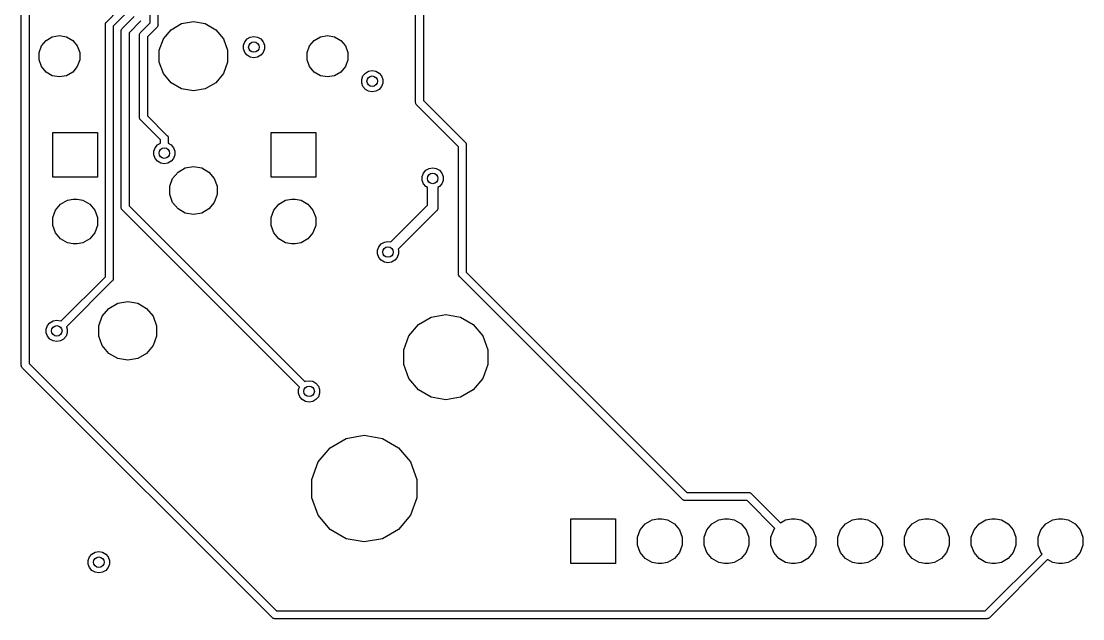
# Model space of a CAD drawing. Extents: x 98.4 to 159.2, y -134.3 to -90.8.
# Drawn here: x 98.55 to 138.93, y -134.25 to -111.52 of the extents above; entities that cross this region are included whole.
import ezdxf

# ---------------------------------------------------------------- set-up
doc = ezdxf.new("R2010")
doc.units = 0
doc.header["$MEASUREMENT"] = 0
doc.layers.add('BLACK', color=7, linetype='CONTINUOUS')

msp = doc.modelspace()

# ---------------------------------------------------------------- linework, layer by layer
at = {"layer": 'BLACK', "linetype": 'CONTINUOUS'}
for p, q in [((113.85, -109.407), (113.85, -114.538)), ((98.55, -124.593), (98.55, -109.768)), ((98.85, -109.713), (98.85, -124.538)), ((113.55, -114.593), (113.55, -109.462)), ((101.799, -111.535), (102.242, -111.092)), ((102.493, -111.265), (102.05, -111.708)), ((102.399, -111.784), (102.85, -111.333)), ((103.45, -111.581), (103.45, -111.166)), ((103.75, -111.153), (103.75, -111.637)), ((101.748, -111.633), (101.753, -111.614)), ((101.75, -111.653), (101.748, -111.633)), ((101.75, -121.238), (101.75, -111.653)), ((101.753, -111.614), (101.757, -111.594)), ((101.757, -111.594), (101.76, -111.588)), ((101.76, -111.588), (101.762, -111.582)), ((101.762, -111.582), (101.773, -111.565)), ((101.773, -111.565), (101.783, -111.548)), ((101.783, -111.548), (101.799, -111.535)), ((102.05, -111.708), (102.05, -121.293)), ((102.353, -111.862), (102.357, -111.843)), ((102.357, -111.843), (102.36, -111.837)), ((102.36, -111.837), (102.362, -111.83)), ((102.362, -111.83), (102.373, -111.814)), ((102.373, -111.814), (102.383, -111.797)), ((102.383, -111.797), (102.399, -111.784)), ((103.101, -111.505), (102.65, -111.957)), ((103.099, -111.932), (103.403, -111.628)), ((103.615, -111.84), (103.35, -112.105)), ((103.403, -111.628), (103.45, -111.581)), ((103.403, -111.628), (103.403, -111.628)), ((103.701, -111.754), (103.615, -111.84)), ((103.615, -111.84), (103.615, -111.84)), ((103.717, -111.741), (103.701, -111.754)), ((103.727, -111.724), (103.717, -111.741)), ((103.738, -111.708), (103.727, -111.724)), ((103.74, -111.701), (103.738, -111.708)), ((103.743, -111.695), (103.74, -111.701)), ((103.747, -111.676), (103.743, -111.695)), ((103.752, -111.656), (103.747, -111.676)), ((103.75, -111.637), (103.752, -111.656)), ((103.957, -112.19), (104.251, -111.839)), ((104.251, -111.839), (104.649, -111.61)), ((104.649, -111.61), (105.1, -111.53)), ((105.1, -111.53), (105.551, -111.61)), ((105.551, -111.61), (105.949, -111.839)), ((105.949, -111.839), (106.243, -112.19)), ((99.3185, -112.457), (99.4942, -112.247)), ((99.4942, -112.247), (99.7308, -112.111)), ((99.7308, -112.111), (100, -112.063)), ((100, -112.063), (100.269, -112.111)), ((100.269, -112.111), (100.506, -112.247)), ((100.506, -112.247), (100.682, -112.457)), ((102.348, -111.881), (102.353, -111.862)), ((102.35, -111.901), (102.348, -111.881)), ((102.35, -118.593), (102.35, -111.901)), ((102.65, -111.957), (102.65, -118.538)), ((103.048, -112.03), (103.053, -112.011)), ((103.05, -112.05), (103.048, -112.03)), ((103.05, -115.171), (103.05, -112.05)), ((103.053, -112.011), (103.057, -111.991)), ((103.057, -111.991), (103.06, -111.985)), ((103.06, -111.985), (103.062, -111.979)), ((103.062, -111.979), (103.073, -111.963)), ((103.073, -111.963), (103.083, -111.945)), ((103.083, -111.945), (103.099, -111.932)), ((103.35, -112.105), (103.35, -115.115)), ((103.8, -112.621), (103.957, -112.19)), ((106.243, -112.19), (106.4, -112.621)), ((107.048, -112.297), (107.139, -112.189)), ((107.139, -112.189), (107.261, -112.118)), ((107.261, -112.118), (107.4, -112.094)), ((107.4, -112.094), (107.539, -112.118)), ((107.539, -112.118), (107.661, -112.189)), ((107.661, -112.189), (107.752, -112.297)), ((109.518, -112.457), (109.694, -112.247)), ((109.694, -112.247), (109.931, -112.111)), ((109.931, -112.111), (110.2, -112.063)), ((110.2, -112.063), (110.469, -112.111)), ((110.469, -112.111), (110.706, -112.247)), ((110.706, -112.247), (110.882, -112.457)), ((99.225, -112.713), (99.3185, -112.457)), ((100.682, -112.457), (100.775, -112.713)), ((103.8, -113.079), (103.8, -112.621)), ((106.4, -112.621), (106.4, -113.079)), ((107, -112.429), (107.048, -112.297)), ((107, -112.571), (107, -112.429)), ((107.048, -112.703), (107, -112.571)), ((107.752, -112.297), (107.8, -112.429)), ((107.8, -112.571), (107.752, -112.703)), ((107.8, -112.429), (107.8, -112.571)), ((109.425, -112.713), (109.518, -112.457)), ((110.882, -112.457), (110.975, -112.713)), ((99.225, -112.987), (99.225, -112.713)), ((99.3185, -113.243), (99.225, -112.987)), ((100.775, -112.987), (100.682, -113.243)), ((100.775, -112.713), (100.775, -112.987)), ((107.139, -112.811), (107.048, -112.703)), ((107.261, -112.882), (107.139, -112.811)), ((107.4, -112.906), (107.261, -112.882)), ((107.539, -112.882), (107.4, -112.906)), ((107.661, -112.811), (107.539, -112.882)), ((107.752, -112.703), (107.661, -112.811)), ((109.425, -112.987), (109.425, -112.713)), ((109.518, -113.243), (109.425, -112.987)), ((110.975, -112.987), (110.882, -113.243)), ((110.975, -112.713), (110.975, -112.987)), ((99.4942, -113.453), (99.3185, -113.243)), ((99.7308, -113.589), (99.4942, -113.453)), ((100.506, -113.453), (100.269, -113.589)), ((100.682, -113.243), (100.506, -113.453)), ((103.957, -113.51), (103.8, -113.079)), ((106.4, -113.079), (106.243, -113.51)), ((109.694, -113.453), (109.518, -113.243)), ((109.931, -113.589), (109.694, -113.453)), ((110.706, -113.453), (110.469, -113.589)), ((110.882, -113.243), (110.706, -113.453)), ((111.639, -113.489), (111.761, -113.418)), ((111.761, -113.418), (111.9, -113.394)), ((111.9, -113.394), (112.039, -113.418)), ((112.039, -113.418), (112.161, -113.489)), ((100, -113.637), (99.7308, -113.589)), ((100.269, -113.589), (100, -113.637)), ((104.251, -113.861), (103.957, -113.51)), ((104.649, -114.09), (104.251, -113.861)), ((105.949, -113.861), (105.551, -114.09)), ((106.243, -113.51), (105.949, -113.861)), ((110.2, -113.637), (109.931, -113.589)), ((110.469, -113.589), (110.2, -113.637)), ((111.5, -113.729), (111.548, -113.597)), ((111.5, -113.871), (111.5, -113.729)), ((111.548, -114.003), (111.5, -113.871)), ((111.548, -113.597), (111.639, -113.489)), ((112.161, -113.489), (112.252, -113.597)), ((112.252, -113.597), (112.3, -113.729)), ((112.3, -113.871), (112.252, -114.003)), ((112.3, -113.729), (112.3, -113.871)), ((105.1, -114.17), (104.649, -114.09)), ((105.551, -114.09), (105.1, -114.17)), ((111.639, -114.111), (111.548, -114.003)), ((111.761, -114.182), (111.639, -114.111)), ((111.9, -114.206), (111.761, -114.182)), ((112.039, -114.182), (111.9, -114.206)), ((112.161, -114.111), (112.039, -114.182)), ((112.252, -114.003), (112.161, -114.111)), ((113.548, -114.613), (113.55, -114.593)), ((113.553, -114.632), (113.548, -114.613)), ((113.557, -114.652), (113.553, -114.632)), ((113.56, -114.658), (113.557, -114.652)), ((113.562, -114.664), (113.56, -114.658)), ((113.573, -114.681), (113.562, -114.664)), ((113.583, -114.698), (113.573, -114.681)), ((113.85, -114.538), (115.431, -116.119)), ((113.599, -114.711), (113.583, -114.698)), ((115.179, -116.292), (113.599, -114.711)), ((103.048, -115.191), (103.05, -115.171)), ((103.053, -115.21), (103.048, -115.191)), ((103.057, -115.229), (103.053, -115.21)), ((103.06, -115.235), (103.057, -115.229)), ((103.062, -115.242), (103.06, -115.235)), ((103.073, -115.258), (103.062, -115.242)), ((103.083, -115.275), (103.073, -115.258)), ((103.099, -115.288), (103.083, -115.275)), ((103.842, -116.031), (103.099, -115.288)), ((103.35, -115.115), (104.093, -115.859)), ((99.75, -117.45), (99.75, -115.75)), ((99.75, -115.75), (101.45, -115.75)), ((101.45, -115.75), (101.45, -117.45)), ((104.093, -115.859), (104.109, -115.871)), ((104.109, -115.871), (104.119, -115.889)), ((104.119, -115.889), (104.13, -115.905)), ((108.05, -117.45), (108.05, -115.75)), ((108.05, -115.75), (109.75, -115.75)), ((109.75, -115.75), (109.75, -117.45)), ((103.64, -116.332), (103.731, -116.224)), ((103.731, -116.224), (103.842, -116.16)), ((103.842, -116.16), (103.842, -116.031)), ((104.13, -115.905), (104.132, -115.911)), ((104.132, -115.911), (104.135, -115.917)), ((104.135, -115.917), (104.139, -115.937)), ((104.139, -115.937), (104.144, -115.956)), ((104.144, -115.956), (104.142, -115.976)), ((104.142, -115.976), (104.142, -116.16)), ((104.142, -116.16), (104.253, -116.224)), ((104.253, -116.224), (104.344, -116.332)), ((115.179, -121.123), (115.179, -116.292)), ((115.431, -116.119), (115.446, -116.132)), ((115.446, -116.132), (115.456, -116.149)), ((115.456, -116.149), (115.467, -116.165)), ((115.467, -116.165), (115.469, -116.172)), ((115.469, -116.172), (115.473, -116.177)), ((115.473, -116.177), (115.476, -116.197)), ((115.476, -116.197), (115.481, -116.216)), ((115.481, -116.216), (115.479, -116.236)), ((115.479, -116.236), (115.479, -121.067)), ((103.592, -116.464), (103.64, -116.332)), ((103.592, -116.605), (103.592, -116.464)), ((103.64, -116.738), (103.592, -116.605)), ((104.344, -116.332), (104.392, -116.464)), ((104.392, -116.605), (104.344, -116.738)), ((104.392, -116.464), (104.392, -116.605)), ((103.731, -116.846), (103.64, -116.738)), ((103.853, -116.917), (103.731, -116.846)), ((103.992, -116.941), (103.853, -116.917)), ((104.131, -116.917), (103.992, -116.941)), ((104.253, -116.846), (104.131, -116.917)), ((104.344, -116.738), (104.253, -116.846)), ((104.513, -117.256), (104.787, -117.097)), ((104.787, -117.097), (105.1, -117.042)), ((105.1, -117.042), (105.413, -117.097)), ((105.413, -117.097), (105.687, -117.256)), ((114.061, -117.118), (114.2, -117.094)), ((114.2, -117.094), (114.339, -117.118)), ((101.45, -117.45), (99.75, -117.45)), ((104.2, -117.797), (104.309, -117.499)), ((104.309, -117.499), (104.513, -117.256)), ((105.687, -117.256), (105.891, -117.499)), ((105.891, -117.499), (106, -117.797)), ((109.75, -117.45), (108.05, -117.45)), ((113.8, -117.429), (113.848, -117.297)), ((113.8, -117.571), (113.8, -117.429)), ((113.848, -117.297), (113.939, -117.189)), ((113.939, -117.189), (114.061, -117.118)), ((114.339, -117.118), (114.461, -117.189)), ((114.461, -117.189), (114.552, -117.297)), ((114.552, -117.297), (114.6, -117.429)), ((114.6, -117.429), (114.6, -117.571)), ((104.2, -118.115), (104.2, -117.797)), ((106, -117.797), (106, -118.115)), ((113.848, -117.703), (113.8, -117.571)), ((113.939, -117.811), (113.848, -117.703)), ((114, -117.846), (113.939, -117.811)), ((114, -118.517), (114, -117.846)), ((114.461, -117.811), (114.4, -117.846)), ((114.4, -117.846), (114.4, -118.591)), ((114.552, -117.703), (114.461, -117.811)), ((114.6, -117.571), (114.552, -117.703)), ((100.305, -118.329), (100.526, -118.29)), ((100.526, -118.29), (100.674, -118.29)), ((100.674, -118.29), (100.895, -118.329)), ((104.309, -118.413), (104.2, -118.115)), ((106, -118.115), (105.891, -118.413)), ((108.605, -118.329), (108.826, -118.29)), ((108.826, -118.29), (108.974, -118.29)), ((108.974, -118.29), (109.195, -118.329)), ((99.75, -118.99), (99.8525, -118.708)), ((99.8525, -118.708), (100.045, -118.479)), ((100.045, -118.479), (100.305, -118.329)), ((100.895, -118.329), (101.155, -118.479)), ((101.155, -118.479), (101.347, -118.708)), ((101.347, -118.708), (101.45, -118.99)), ((102.348, -118.613), (102.35, -118.593)), ((102.353, -118.633), (102.348, -118.613)), ((102.357, -118.652), (102.353, -118.633)), ((102.36, -118.658), (102.357, -118.652)), ((102.362, -118.664), (102.36, -118.658)), ((102.373, -118.681), (102.362, -118.664)), ((102.383, -118.698), (102.373, -118.681)), ((102.399, -118.711), (102.383, -118.698)), ((109.131, -125.443), (102.399, -118.711)), ((102.65, -118.538), (109.342, -125.23)), ((104.513, -118.656), (104.309, -118.413)), ((104.787, -118.815), (104.513, -118.656)), ((105.687, -118.656), (105.413, -118.815)), ((105.891, -118.413), (105.687, -118.656)), ((108.05, -118.99), (108.153, -118.708)), ((108.153, -118.708), (108.345, -118.479)), ((108.345, -118.479), (108.605, -118.329)), ((109.195, -118.329), (109.455, -118.479)), ((109.455, -118.479), (109.647, -118.708)), ((109.647, -118.708), (109.75, -118.99)), ((112.605, -119.912), (114, -118.517)), ((114.369, -118.708), (114.356, -118.731)), ((114.384, -118.686), (114.369, -118.708)), ((114.386, -118.677), (114.384, -118.686)), ((114.391, -118.669), (114.386, -118.677)), ((114.395, -118.643), (114.391, -118.669)), ((114.402, -118.618), (114.395, -118.643)), ((114.4, -118.591), (114.402, -118.618)), ((99.75, -119.29), (99.75, -118.99)), ((101.45, -118.99), (101.45, -119.29)), ((105.1, -118.87), (104.787, -118.815)), ((105.413, -118.815), (105.1, -118.87)), ((108.05, -119.29), (108.05, -118.99)), ((109.75, -118.99), (109.75, -119.29)), ((114.335, -118.748), (112.888, -120.195)), ((114.356, -118.731), (114.335, -118.748)), ((99.8525, -119.572), (99.75, -119.29)), ((101.45, -119.29), (101.347, -119.572)), ((108.153, -119.572), (108.05, -119.29)), ((109.75, -119.29), (109.647, -119.572)), ((100.045, -119.801), (99.8525, -119.572)), ((100.305, -119.951), (100.045, -119.801)), ((101.155, -119.801), (100.895, -119.951)), ((101.347, -119.572), (101.155, -119.801)), ((108.345, -119.801), (108.153, -119.572)), ((108.605, -119.951), (108.345, -119.801)), ((109.455, -119.801), (109.195, -119.951)), ((109.647, -119.572), (109.455, -119.801)), ((112.239, -119.989), (112.361, -119.918)), ((112.361, -119.918), (112.5, -119.894)), ((112.5, -119.894), (112.605, -119.912)), ((100.526, -119.99), (100.305, -119.951)), ((100.674, -119.99), (100.526, -119.99)), ((100.895, -119.951), (100.674, -119.99)), ((108.826, -119.99), (108.605, -119.951)), ((108.974, -119.99), (108.826, -119.99)), ((109.195, -119.951), (108.974, -119.99)), ((112.1, -120.229), (112.148, -120.097)), ((112.1, -120.371), (112.1, -120.229)), ((112.148, -120.097), (112.239, -119.989)), ((112.888, -120.195), (112.9, -120.229)), ((112.9, -120.229), (112.9, -120.371)), ((112.148, -120.503), (112.1, -120.371)), ((112.239, -120.611), (112.148, -120.503)), ((112.361, -120.682), (112.239, -120.611)), ((112.5, -120.706), (112.361, -120.682)), ((112.639, -120.682), (112.5, -120.706)), ((112.761, -120.611), (112.639, -120.682)), ((112.852, -120.503), (112.761, -120.611)), ((112.9, -120.371), (112.852, -120.503)), ((115.178, -121.143), (115.179, -121.123)), ((115.183, -121.162), (115.178, -121.143)), ((115.479, -121.067), (123.862, -129.45)), ((100.058, -122.93), (101.75, -121.238)), ((102.001, -121.411), (100.269, -123.143)), ((102.017, -121.398), (102.001, -121.411)), ((102.027, -121.381), (102.017, -121.398)), ((102.038, -121.364), (102.027, -121.381)), ((102.04, -121.358), (102.038, -121.364)), ((102.043, -121.352), (102.04, -121.358)), ((102.047, -121.332), (102.043, -121.352)), ((102.052, -121.313), (102.047, -121.332)), ((102.05, -121.293), (102.052, -121.313)), ((115.186, -121.182), (115.183, -121.162)), ((115.19, -121.187), (115.186, -121.182)), ((115.191, -121.194), (115.19, -121.187)), ((115.203, -121.21), (115.191, -121.194)), ((115.213, -121.227), (115.203, -121.21)), ((115.228, -121.24), (115.213, -121.227)), ((123.689, -129.701), (115.228, -121.24)), ((101.882, -122.444), (102.218, -122.25)), ((102.218, -122.25), (102.6, -122.183)), ((102.6, -122.183), (102.982, -122.25)), ((102.982, -122.25), (103.318, -122.444)), ((101.5, -123.106), (101.633, -122.742)), ((101.633, -122.742), (101.882, -122.444)), ((103.318, -122.444), (103.567, -122.742)), ((103.567, -122.742), (103.7, -123.106)), ((114.144, -122.773), (114.7, -122.675)), ((114.7, -122.675), (115.256, -122.773)), ((99.5, -123.229), (99.5482, -123.097)), ((99.5482, -123.097), (99.6389, -122.989)), ((99.6389, -122.989), (99.7611, -122.918)), ((99.7611, -122.918), (99.9, -122.894)), ((99.9, -122.894), (100.039, -122.918)), ((100.039, -122.918), (100.058, -122.93)), ((100.269, -123.143), (100.3, -123.229)), ((101.5, -123.494), (101.5, -123.106)), ((103.7, -123.106), (103.7, -123.494)), ((113.293, -123.488), (113.656, -123.055)), ((113.656, -123.055), (114.144, -122.773)), ((115.256, -122.773), (115.744, -123.055)), ((115.744, -123.055), (116.107, -123.488)), ((99.5, -123.371), (99.5, -123.229)), ((99.5482, -123.503), (99.5, -123.371)), ((99.6389, -123.611), (99.5482, -123.503)), ((100.252, -123.503), (100.161, -123.611)), ((100.3, -123.371), (100.252, -123.503)), ((100.3, -123.229), (100.3, -123.371)), ((101.633, -123.858), (101.5, -123.494)), ((103.7, -123.494), (103.567, -123.858)), ((113.1, -124.018), (113.293, -123.488)), ((116.107, -123.488), (116.3, -124.018)), ((99.7611, -123.682), (99.6389, -123.611)), ((99.9, -123.706), (99.7611, -123.682)), ((100.039, -123.682), (99.9, -123.706)), ((100.161, -123.611), (100.039, -123.682)), ((101.882, -124.156), (101.633, -123.858)), ((103.567, -123.858), (103.318, -124.156)), ((102.218, -124.35), (101.882, -124.156)), ((102.6, -124.417), (102.218, -124.35)), ((102.982, -124.35), (102.6, -124.417)), ((103.318, -124.156), (102.982, -124.35)), ((113.1, -124.582), (113.1, -124.018)), ((116.3, -124.018), (116.3, -124.582)), ((98.5483, -124.613), (98.55, -124.593)), ((98.5534, -124.632), (98.5483, -124.613)), ((98.5569, -124.652), (98.5534, -124.632)), ((98.5602, -124.658), (98.5569, -124.652)), ((98.562, -124.664), (98.5602, -124.658)), ((98.5734, -124.681), (98.562, -124.664)), ((98.5833, -124.698), (98.5734, -124.681)), ((98.5986, -124.711), (98.5833, -124.698)), ((108.089, -134.201), (98.5986, -124.711)), ((98.85, -124.538), (108.262, -133.95)), ((113.293, -125.112), (113.1, -124.582)), ((116.3, -124.582), (116.107, -125.112)), ((113.656, -125.545), (113.293, -125.112)), ((116.107, -125.112), (115.744, -125.545)), ((109.1, -125.529), (109.131, -125.443)), ((109.1, -125.671), (109.1, -125.529)), ((109.342, -125.23), (109.361, -125.218)), ((109.361, -125.218), (109.5, -125.194)), ((109.5, -125.194), (109.639, -125.218)), ((109.639, -125.218), (109.761, -125.289)), ((109.761, -125.289), (109.852, -125.397)), ((109.852, -125.397), (109.9, -125.529)), ((109.9, -125.529), (109.9, -125.671)), ((114.144, -125.827), (113.656, -125.545)), ((115.744, -125.545), (115.256, -125.827)), ((109.148, -125.803), (109.1, -125.671)), ((109.239, -125.911), (109.148, -125.803)), ((109.361, -125.982), (109.239, -125.911)), ((109.5, -126.006), (109.361, -125.982)), ((109.639, -125.982), (109.5, -126.006)), ((109.761, -125.911), (109.639, -125.982)), ((109.852, -125.803), (109.761, -125.911)), ((109.9, -125.671), (109.852, -125.803)), ((114.7, -125.925), (114.144, -125.827)), ((115.256, -125.827), (114.7, -125.925)), ((110.295, -127.744), (110.905, -127.392)), ((110.905, -127.392), (111.6, -127.269)), ((111.6, -127.269), (112.295, -127.392)), ((112.295, -127.392), (112.905, -127.744)), ((109.841, -128.285), (110.295, -127.744)), ((112.905, -127.744), (113.359, -128.285)), ((109.6, -128.947), (109.841, -128.285)), ((113.359, -128.285), (113.6, -128.947)), ((109.6, -129.653), (109.6, -128.947)), ((113.6, -128.947), (113.6, -129.653)), ((123.862, -129.45), (126.213, -129.45)), ((126.213, -129.45), (126.233, -129.448)), ((126.233, -129.448), (126.252, -129.453)), ((126.252, -129.453), (126.272, -129.457)), ((126.272, -129.457), (126.278, -129.46)), ((126.278, -129.46), (126.284, -129.462)), ((126.284, -129.462), (126.301, -129.473)), ((126.301, -129.473), (126.318, -129.483)), ((126.318, -129.483), (126.331, -129.499)), ((126.331, -129.499), (127.432, -130.6)), ((109.841, -130.315), (109.6, -129.653)), ((113.6, -129.653), (113.359, -130.315)), ((123.702, -129.717), (123.689, -129.701)), ((123.719, -129.727), (123.702, -129.717)), ((123.736, -129.738), (123.719, -129.727)), ((123.742, -129.74), (123.736, -129.738)), ((123.748, -129.743), (123.742, -129.74)), ((123.768, -129.747), (123.748, -129.743)), ((123.787, -129.752), (123.768, -129.747)), ((123.807, -129.75), (123.787, -129.752)), ((126.158, -129.75), (123.807, -129.75)), ((127.22, -130.812), (126.158, -129.75)), ((110.295, -130.856), (109.841, -130.315)), ((113.359, -130.315), (112.905, -130.856)), ((119.45, -132.15), (119.45, -130.45)), ((119.45, -130.45), (121.15, -130.45)), ((121.15, -130.45), (121.15, -132.15)), ((122.093, -130.868), (122.285, -130.639)), ((122.285, -130.639), (122.545, -130.489)), ((122.545, -130.489), (122.766, -130.45)), ((122.766, -130.45), (122.914, -130.45)), ((122.914, -130.45), (123.135, -130.489)), ((123.135, -130.489), (123.395, -130.639)), ((123.395, -130.639), (123.587, -130.868)), ((124.633, -130.868), (124.825, -130.639)), ((124.825, -130.639), (125.085, -130.489)), ((125.085, -130.489), (125.306, -130.45)), ((125.306, -130.45), (125.454, -130.45)), ((125.454, -130.45), (125.675, -130.489)), ((125.675, -130.489), (125.935, -130.639)), ((125.935, -130.639), (126.127, -130.868)), ((127.173, -130.868), (127.22, -130.812)), ((127.432, -130.6), (127.625, -130.489)), ((127.625, -130.489), (127.846, -130.45)), ((127.846, -130.45), (127.994, -130.45)), ((127.994, -130.45), (128.215, -130.489)), ((128.215, -130.489), (128.475, -130.639)), ((128.475, -130.639), (128.667, -130.868)), ((129.713, -130.868), (129.905, -130.639)), ((129.905, -130.639), (130.165, -130.489)), ((130.165, -130.489), (130.386, -130.45)), ((130.386, -130.45), (130.534, -130.45)), ((130.534, -130.45), (130.755, -130.489)), ((130.755, -130.489), (131.015, -130.639)), ((131.015, -130.639), (131.207, -130.868)), ((132.253, -130.868), (132.445, -130.639)), ((132.445, -130.639), (132.705, -130.489)), ((132.705, -130.489), (132.926, -130.45)), ((132.926, -130.45), (133.074, -130.45)), ((133.074, -130.45), (133.295, -130.489)), ((133.295, -130.489), (133.555, -130.639)), ((133.555, -130.639), (133.747, -130.868)), ((134.793, -130.868), (134.985, -130.639)), ((134.985, -130.639), (135.245, -130.489)), ((135.245, -130.489), (135.466, -130.45)), ((135.466, -130.45), (135.614, -130.45)), ((135.614, -130.45), (135.835, -130.489)), ((135.835, -130.489), (136.095, -130.639)), ((136.095, -130.639), (136.287, -130.868)), ((137.333, -130.868), (137.525, -130.639)), ((137.525, -130.639), (137.785, -130.489)), ((137.785, -130.489), (138.006, -130.45)), ((138.006, -130.45), (138.154, -130.45)), ((138.154, -130.45), (138.375, -130.489)), ((138.375, -130.489), (138.635, -130.639)), ((138.635, -130.639), (138.827, -130.868)), ((110.905, -131.208), (110.295, -130.856)), ((111.6, -131.331), (110.905, -131.208)), ((112.295, -131.208), (111.6, -131.331)), ((112.905, -130.856), (112.295, -131.208)), ((121.99, -131.15), (122.093, -130.868)), ((121.99, -131.45), (121.99, -131.15)), ((123.587, -130.868), (123.69, -131.15)), ((123.69, -131.15), (123.69, -131.45)), ((124.53, -131.15), (124.633, -130.868)), ((124.53, -131.45), (124.53, -131.15)), ((126.127, -130.868), (126.23, -131.15)), ((126.23, -131.15), (126.23, -131.45)), ((127.07, -131.15), (127.173, -130.868)), ((127.07, -131.45), (127.07, -131.15)), ((128.667, -130.868), (128.77, -131.15)), ((128.77, -131.15), (128.77, -131.45)), ((129.61, -131.15), (129.713, -130.868)), ((129.61, -131.45), (129.61, -131.15)), ((131.207, -130.868), (131.31, -131.15)), ((131.31, -131.15), (131.31, -131.45)), ((132.15, -131.15), (132.253, -130.868)), ((132.15, -131.45), (132.15, -131.15)), ((133.747, -130.868), (133.85, -131.15)), ((133.85, -131.15), (133.85, -131.45)), ((134.69, -131.15), (134.793, -130.868)), ((134.69, -131.45), (134.69, -131.15)), ((136.287, -130.868), (136.39, -131.15)), ((136.39, -131.15), (136.39, -131.45)), ((137.23, -131.15), (137.333, -130.868)), ((137.23, -131.45), (137.23, -131.15)), ((138.827, -130.868), (138.93, -131.15)), ((138.93, -131.15), (138.93, -131.45)), ((122.093, -131.732), (121.99, -131.45)), ((123.69, -131.45), (123.587, -131.732)), ((124.633, -131.732), (124.53, -131.45)), ((126.23, -131.45), (126.127, -131.732)), ((127.173, -131.732), (127.07, -131.45)), ((128.77, -131.45), (128.667, -131.732)), ((129.713, -131.732), (129.61, -131.45)), ((131.31, -131.45), (131.207, -131.732)), ((132.253, -131.732), (132.15, -131.45)), ((133.85, -131.45), (133.747, -131.732)), ((134.793, -131.732), (134.69, -131.45)), ((136.39, -131.45), (136.287, -131.732)), ((137.333, -131.732), (137.23, -131.45)), ((138.93, -131.45), (138.827, -131.732)), ((101.1, -132.029), (101.148, -131.897)), ((101.1, -132.171), (101.1, -132.029)), ((101.148, -131.897), (101.239, -131.789)), ((101.239, -131.789), (101.361, -131.718)), ((101.361, -131.718), (101.5, -131.694)), ((101.5, -131.694), (101.639, -131.718)), ((101.639, -131.718), (101.761, -131.789)), ((101.761, -131.789), (101.852, -131.897)), ((101.852, -131.897), (101.9, -132.029)), ((101.9, -132.029), (101.9, -132.171)), ((122.285, -131.961), (122.093, -131.732)), ((122.545, -132.111), (122.285, -131.961)), ((123.395, -131.961), (123.135, -132.111)), ((123.587, -131.732), (123.395, -131.961)), ((124.825, -131.961), (124.633, -131.732)), ((125.085, -132.111), (124.825, -131.961)), ((125.935, -131.961), (125.675, -132.111)), ((126.127, -131.732), (125.935, -131.961)), ((127.365, -131.961), (127.173, -131.732)), ((127.625, -132.111), (127.365, -131.961)), ((128.475, -131.961), (128.215, -132.111)), ((128.667, -131.732), (128.475, -131.961)), ((129.905, -131.961), (129.713, -131.732)), ((130.165, -132.111), (129.905, -131.961)), ((131.015, -131.961), (130.755, -132.111)), ((131.207, -131.732), (131.015, -131.961)), ((132.445, -131.961), (132.253, -131.732)), ((132.705, -132.111), (132.445, -131.961)), ((133.555, -131.961), (133.295, -132.111)), ((133.747, -131.732), (133.555, -131.961)), ((134.985, -131.961), (134.793, -131.732)), ((135.245, -132.111), (134.985, -131.961)), ((135.218, -133.95), (137.38, -131.788)), ((137.592, -132), (135.391, -134.201)), ((136.095, -131.961), (135.835, -132.111)), ((136.287, -131.732), (136.095, -131.961)), ((137.38, -131.788), (137.333, -131.732)), ((137.785, -132.111), (137.592, -132)), ((138.635, -131.961), (138.375, -132.111)), ((138.827, -131.732), (138.635, -131.961)), ((101.148, -132.303), (101.1, -132.171)), ((101.239, -132.411), (101.148, -132.303)), ((101.361, -132.482), (101.239, -132.411)), ((101.761, -132.411), (101.639, -132.482)), ((101.852, -132.303), (101.761, -132.411)), ((101.9, -132.171), (101.852, -132.303)), ((121.15, -132.15), (119.45, -132.15)), ((122.766, -132.15), (122.545, -132.111)), ((122.914, -132.15), (122.766, -132.15)), ((123.135, -132.111), (122.914, -132.15)), ((125.306, -132.15), (125.085, -132.111)), ((125.454, -132.15), (125.306, -132.15)), ((125.675, -132.111), (125.454, -132.15)), ((127.846, -132.15), (127.625, -132.111)), ((127.994, -132.15), (127.846, -132.15)), ((128.215, -132.111), (127.994, -132.15)), ((130.386, -132.15), (130.165, -132.111)), ((130.534, -132.15), (130.386, -132.15)), ((130.755, -132.111), (130.534, -132.15)), ((132.926, -132.15), (132.705, -132.111)), ((133.074, -132.15), (132.926, -132.15)), ((133.295, -132.111), (133.074, -132.15)), ((135.466, -132.15), (135.245, -132.111)), ((135.614, -132.15), (135.466, -132.15)), ((135.835, -132.111), (135.614, -132.15)), ((138.006, -132.15), (137.785, -132.111)), ((138.154, -132.15), (138.006, -132.15)), ((138.375, -132.111), (138.154, -132.15)), ((101.5, -132.506), (101.361, -132.482)), ((101.639, -132.482), (101.5, -132.506)), ((108.262, -133.95), (135.218, -133.95)), ((108.102, -134.217), (108.089, -134.201)), ((108.119, -134.227), (108.102, -134.217)), ((108.136, -134.238), (108.119, -134.227)), ((108.142, -134.24), (108.136, -134.238)), ((108.148, -134.243), (108.142, -134.24)), ((108.168, -134.247), (108.148, -134.243)), ((108.187, -134.252), (108.168, -134.247)), ((108.207, -134.25), (108.187, -134.252)), ((135.273, -134.25), (108.207, -134.25)), ((135.293, -134.252), (135.273, -134.25)), ((135.312, -134.247), (135.293, -134.252)), ((135.332, -134.243), (135.312, -134.247)), ((135.338, -134.24), (135.332, -134.243)), ((135.344, -134.238), (135.338, -134.24)), ((135.361, -134.227), (135.344, -134.238)), ((135.378, -134.217), (135.361, -134.227)), ((135.391, -134.201), (135.378, -134.217))]:
    msp.add_line(p, q, dxfattribs=at)
at = {"layer": 'BLACK'}
for centre in [(107.4, -112.5), (111.9, -113.8), (103.992, -116.535), (114.2, -117.5), (112.5, -120.3), (99.9, -123.3), (109.5, -125.6), (101.5, -132.1)]:
    msp.add_circle(centre, 0.2, dxfattribs=at)

doc.saveas('drawing.dxf')
